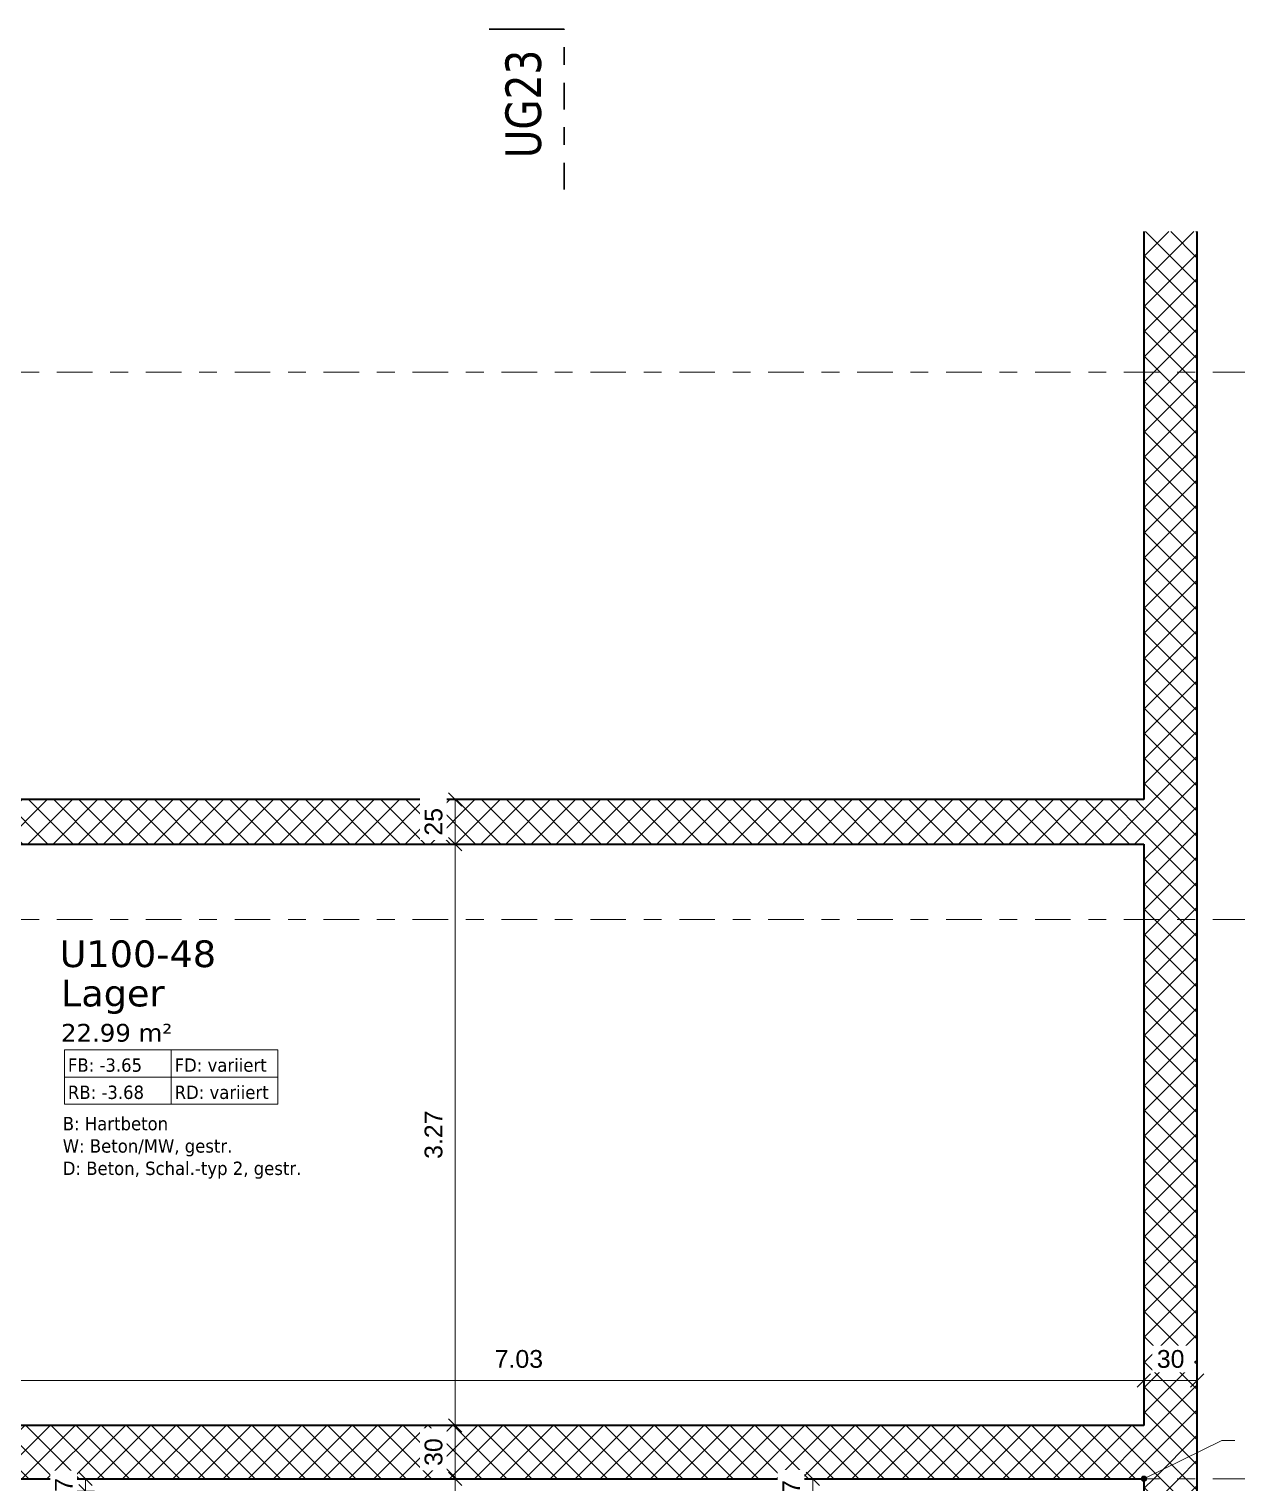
# Model space of a CAD drawing. Header units: metres. Extents: x -35.6 to 33, y -21.5 to 5.9.
# Drawn here: x 19.18 to 25.97, y -2.38 to 5.8 of the extents above; entities that cross this region are included whole.
import ezdxf

# ---------------------------------------------------------------- set-up
doc = ezdxf.new("R2010")
doc.units = ezdxf.units.M
for name, pattern in [('_Rasterlinie_', [0.375, 0.2, -0.05, 0.075, -0.05]), ('_Schnittlinie_', [0.3, 0.15, -0.05, 0.05, -0.05]), ('Strichpunkt - Weit', [0.5, 0.2, -0.15, 0, -0.15])]:
    doc.linetypes.add(name, pattern=pattern)
for name, color, linetype, lineweight in [('A-____-____-DIMS', 7, 'Continuous', 5), ('A-____-____-DIMS-50', 7, 'Continuous', 5), ('A-AREA-____-IDEN', 7, 'Continuous', 5), ('A-WALL-____-MCUT', 7, 'Continuous', 35), ('A-WALL-____-PATT', 7, 'Continuous', 35), ('G-____-____-DIMS', 7, 'Continuous', 5), ('S-GRID-____-OTLN', 7, 'Continuous', 5)]:
    doc.layers.add(name, color=color, linetype=linetype, lineweight=lineweight)
doc.layers.add('G-____-____-SYMB', color=7, linetype='Strichpunkt - Weit', lineweight=5, true_color=0x008080)
doc.styles.add('Arial', font='arial.ttf', dxfattribs={"height": 0.1})
doc.styles.add('Verdana', font='verdana.ttf', dxfattribs={"width": 0.8, "height": 0.2})
doc.styles.add('Verdana_1', font='verdana.ttf', dxfattribs={"height": 0.1})
doc.styles.add('Verdana_2', font='verdana.ttf', dxfattribs={"width": 0.9, "height": 0.075})
doc.styles.add('Verdana_3', font='verdana.ttf', dxfattribs={"height": 0.15})
doc.dimstyles.new('Arial_2_00mm_fein_1', dxfattribs={"dimscale": 0.3048, "dimtxt": 0.102026, "dimasz": 0.246063, "dimexe": 0.164042, "dimexo": 0.0625, "dimgap": 0.123031, "dimtad": 1, "dimrnd": 0.005, "dimzin": 0, "dimdsep": 46, "dimtxsty": 'Arial', "dimblk1": 'OBLIQUE', "dimblk2": 'OBLIQUE', "dimsah": 1, "dimcen": 0.09, "dimazin": 0, "dimtfac": 1, "dimtdec": 4, "dimtix": 1, "dimtmove": 0, "dimatfit": 3, "dimfxl": 0.164042, "dimfxlon": 1, "dimtvp": 1, "dimtfill": 1, "dimtolj": 1, "dimtzin": 0, "dimarcsym": 2})
doc.dimstyles.new('Arial_2_00mm_fein_2', dxfattribs={"dimscale": 0.3048, "dimtxt": 0.102026, "dimasz": 0.246063, "dimexe": 0.164042, "dimexo": 0.0625, "dimgap": 0.123031, "dimtad": 1, "dimdec": 1, "dimlfac": 100, "dimrnd": 0.5, "dimdsep": 46, "dimtxsty": 'Arial', "dimblk1": 'OBLIQUE', "dimblk2": 'OBLIQUE', "dimsah": 1, "dimcen": 0.09, "dimazin": 0, "dimtfac": 1, "dimtdec": 4, "dimtix": 1, "dimtmove": 0, "dimatfit": 3, "dimfxl": 0.164042, "dimfxlon": 1, "dimtvp": 1, "dimtfill": 1, "dimtolj": 1, "dimtzin": 0, "dimarcsym": 2})
doc.dimstyles.new('SUB_Rohbau_fein', dxfattribs={"dimscale": 0.3048, "dimtxt": 0.102026, "dimasz": 0.246063, "dimexe": 0.164042, "dimexo": 0.0625, "dimgap": 0.123031, "dimtad": 1, "dimdec": 1, "dimlfac": 100, "dimrnd": 0.5, "dimdsep": 46, "dimtxsty": 'Arial', "dimblk1": 'OBLIQUE', "dimblk2": 'OBLIQUE', "dimsah": 1, "dimcen": 0.09, "dimazin": 0, "dimtfac": 1, "dimtdec": 4, "dimtix": 1, "dimtmove": 0, "dimatfit": 3, "dimfxl": 0.164042, "dimfxlon": 1, "dimtvp": 1, "dimtfill": 1, "dimtolj": 1, "dimtzin": 0, "dimarcsym": 2})
doc.dimstyles.new('SUB_Rohbau_fein_1', dxfattribs={"dimscale": 0.3048, "dimtxt": 0.102026, "dimasz": 0.246063, "dimexe": 0.164042, "dimexo": 0.0625, "dimgap": 0.123031, "dimtad": 1, "dimrnd": 0.005, "dimzin": 0, "dimdsep": 46, "dimtxsty": 'Arial', "dimblk1": 'OBLIQUE', "dimblk2": 'OBLIQUE', "dimsah": 1, "dimcen": 0.09, "dimazin": 0, "dimtfac": 1, "dimtdec": 4, "dimtix": 1, "dimtmove": 0, "dimatfit": 3, "dimfxl": 0.164042, "dimfxlon": 1, "dimtvp": 1, "dimtfill": 1, "dimtolj": 1, "dimtzin": 0, "dimarcsym": 2})
pattern_1 = [(45, (0, 0), (-0.07071068, 0.07071068), []), (135, (0, 0), (-0.07071068, -0.07071068), [])]

# ---------------------------------------------------------------- blocks, each defined once
blk = doc.blocks.new('DIMBLOCK13--01_UG_OK_FFB_AF_ru')
at = {"layer": 'A-____-____-DIMS-50'}
for p, q in [((21.5792, -2.3534), (21.5292, -2.3534)), ((21.5792, -2.3534), (21.5417, -2.3159)), ((21.5792, -6.1534), (21.5792, -2.3534)), ((21.5792, -2.3534), (21.6167, -2.3909)), ((21.5792, -2.3534), (21.6292, -2.3534)), ((21.5792, -6.1534), (21.5417, -6.1159)), ((21.5792, -6.1534), (21.5292, -6.1534)), ((21.5792, -6.1534), (21.6167, -6.1909)), ((21.5792, -6.1534), (21.6292, -6.1534))]:
    blk.add_line(p, q, dxfattribs=at)
at = {"layer": 'A-____-____-DIMS-50', "color": 0, "insert": (21.4072, -4.3891), "char_height": 0.1, "width": 0.325653, "attachment_point": 1, "rotation": 90, "line_spacing_factor": 0.941778, "style": 'Arial', "bg_fill": 3, "box_fill_scale": 1.25, "bg_fill_color": 256, "bg_fill_true_color": 13158600, "bg_fill_transparency": 0}
blk.add_mtext('3.80', dxfattribs=at)
blk = doc.blocks.new('_Oblique')
at = {"color": 0, "linetype": 'ByBlock', "lineweight": -2}
blk.add_line((-0.5, -0.5), (0.5, 0.5), dxfattribs=at)
blk = doc.blocks.new('DIMBLOCK14--01_UG_OK_FFB_AF_ru')
at = {"layer": 'A-____-____-DIMS-50'}
for p, q in [((21.5792, -2.0534), (21.5417, -2.0159)), ((21.5792, -2.0534), (21.5292, -2.0534)), ((21.5792, -2.3534), (21.5792, -2.0534)), ((21.5792, -2.0534), (21.6167, -2.0909)), ((21.5792, -2.0534), (21.6292, -2.0534)), ((21.5792, -2.3534), (21.5292, -2.3534)), ((21.5792, -2.3534), (21.5417, -2.3159)), ((21.5792, -2.3534), (21.6167, -2.3909)), ((21.5792, -2.3534), (21.6292, -2.3534))]:
    blk.add_line(p, q, dxfattribs=at)
at = {"layer": 'A-____-____-DIMS-50', "color": 0, "insert": (21.4072, -2.281), "char_height": 0.1, "width": 0.186088, "attachment_point": 1, "rotation": 90, "line_spacing_factor": 0.941778, "style": 'Arial', "bg_fill": 3, "box_fill_scale": 1.25, "bg_fill_color": 256, "bg_fill_true_color": 13158600, "bg_fill_transparency": 0}
blk.add_mtext('30', dxfattribs=at)
blk = doc.blocks.new('DIMBLOCK15--01_UG_OK_FFB_AF_ru')
at = {"layer": 'A-____-____-DIMS-50'}
for p, q in [((21.5792, 1.2166), (21.5417, 1.2541)), ((21.5792, 1.2166), (21.5292, 1.2166)), ((21.5792, -2.0534), (21.5792, 1.2166)), ((21.5792, 1.2166), (21.6167, 1.1791)), ((21.5792, 1.2166), (21.6292, 1.2166)), ((21.5792, -2.0534), (21.5417, -2.0159)), ((21.5792, -2.0534), (21.5292, -2.0534)), ((21.5792, -2.0534), (21.6167, -2.0909)), ((21.5792, -2.0534), (21.6292, -2.0534))]:
    blk.add_line(p, q, dxfattribs=at)
at = {"layer": 'A-____-____-DIMS-50', "color": 0, "insert": (21.4072, -0.5541), "char_height": 0.1, "width": 0.325653, "attachment_point": 1, "rotation": 90, "line_spacing_factor": 0.941778, "style": 'Arial', "bg_fill": 3, "box_fill_scale": 1.25, "bg_fill_color": 256, "bg_fill_true_color": 13158600, "bg_fill_transparency": 0}
blk.add_mtext('3.27', dxfattribs=at)
blk = doc.blocks.new('DIMBLOCK16--01_UG_OK_FFB_AF_ru')
at = {"layer": 'A-____-____-DIMS-50'}
for p, q in [((21.5792, 1.4666), (21.5417, 1.5041)), ((21.5792, 1.4666), (21.5292, 1.4666)), ((21.5792, 1.2166), (21.5792, 1.4666)), ((21.5792, 1.4666), (21.6167, 1.4291)), ((21.5792, 1.4666), (21.6292, 1.4666)), ((21.5792, 1.2166), (21.5417, 1.2541)), ((21.5792, 1.2166), (21.5292, 1.2166)), ((21.5792, 1.2166), (21.6167, 1.1791)), ((21.5792, 1.2166), (21.6292, 1.2166))]:
    blk.add_line(p, q, dxfattribs=at)
at = {"layer": 'A-____-____-DIMS-50', "color": 0, "insert": (21.4072, 1.264), "char_height": 0.1, "width": 0.186088, "attachment_point": 1, "rotation": 90, "line_spacing_factor": 0.941778, "style": 'Arial', "bg_fill": 3, "box_fill_scale": 1.25, "bg_fill_color": 256, "bg_fill_true_color": 13158600, "bg_fill_transparency": 0}
blk.add_mtext('25', dxfattribs=at)
blk = doc.blocks.new('Schnitt - Name _Anfang-23756349--01_UG_OK_FFB_AF_ru')
at = {"layer": 'G-____-____-SYMB', "color": 1, "linetype": 'Continuous', "lineweight": 30, "true_color": 0xff0000}
blk.add_line((0, 0.00843), (0, 0), dxfattribs=at)
blk = doc.blocks.new('DIMBLOCK55--01_UG_OK_FFB_AF_ru')
at = {"layer": 'A-____-____-DIMS-50'}
for p, q in [((18.422, -1.8015), (18.422, -1.7515)), ((18.422, -1.8015), (18.4595, -1.764)), ((25.452, -1.8015), (25.452, -1.7515)), ((25.452, -1.8015), (25.4895, -1.764)), ((18.422, -1.8015), (18.3845, -1.839)), ((18.422, -1.8015), (25.452, -1.8015)), ((18.422, -1.8015), (18.422, -1.8515)), ((25.452, -1.8015), (25.4145, -1.839)), ((25.452, -1.8015), (25.452, -1.8515))]:
    blk.add_line(p, q, dxfattribs=at)
at = {"layer": 'A-____-____-DIMS-50', "color": 0, "insert": (21.8013, -1.6294), "char_height": 0.1, "width": 0.325653, "attachment_point": 1, "line_spacing_factor": 0.941778, "style": 'Arial', "bg_fill": 3, "box_fill_scale": 1.25, "bg_fill_color": 256, "bg_fill_true_color": 13158600, "bg_fill_transparency": 0}
blk.add_mtext('7.03', dxfattribs=at)
blk = doc.blocks.new('DIMBLOCK56--01_UG_OK_FFB_AF_ru')
at = {"layer": 'A-____-____-DIMS-50'}
for p, q in [((25.452, -1.8015), (25.452, -1.7515)), ((25.452, -1.8015), (25.4895, -1.764)), ((25.752, -1.8015), (25.752, -1.7515)), ((25.752, -1.8015), (25.7895, -1.764)), ((25.452, -1.8015), (25.4145, -1.839)), ((25.452, -1.8015), (25.752, -1.8015)), ((25.452, -1.8015), (25.452, -1.8515)), ((25.752, -1.8015), (25.7145, -1.839)), ((25.752, -1.8015), (25.752, -1.8515))]:
    blk.add_line(p, q, dxfattribs=at)
at = {"layer": 'A-____-____-DIMS-50', "color": 0, "insert": (25.5244, -1.6294), "char_height": 0.1, "width": 0.186088, "attachment_point": 1, "line_spacing_factor": 0.941778, "style": 'Arial', "bg_fill": 3, "box_fill_scale": 1.25, "bg_fill_color": 256, "bg_fill_true_color": 13158600, "bg_fill_transparency": 0}
blk.add_mtext('30', dxfattribs=at)
blk = doc.blocks.new('DIMBLOCK260--01_UG_OK_FFB_AF_ru')
at = {"layer": 'A-____-____-DIMS-50'}
for p, q in [((19.5005, -2.3534), (19.4505, -2.3534)), ((19.5005, -2.3534), (19.463, -2.3159)), ((19.5005, -2.4229), (19.5005, -2.3534)), ((19.5005, -2.3534), (19.538, -2.3909)), ((19.5005, -2.3534), (19.5505, -2.3534)), ((19.5005, -2.4229), (19.4505, -2.4229)), ((19.5005, -2.4229), (19.463, -2.3854)), ((19.5005, -2.4229), (19.538, -2.4604)), ((19.5005, -2.4229), (19.5505, -2.4229))]:
    blk.add_line(p, q, dxfattribs=at)
at = {"layer": 'A-____-____-DIMS-50', "color": 0, "insert": (19.3285, -2.4269), "char_height": 0.1, "width": 0.093044, "attachment_point": 1, "rotation": 90, "line_spacing_factor": 0.941778, "style": 'Arial', "bg_fill": 3, "box_fill_scale": 1.25, "bg_fill_color": 256, "bg_fill_true_color": 13158600, "bg_fill_transparency": 0}
blk.add_mtext('7', dxfattribs=at)
blk = doc.blocks.new('Beschriftung_Räume-SUB - OK_varriert-31033571--01_UG_OK_FFB_AF_ru')
at = {"layer": 'A-AREA-____-IDEN'}
for p, q in [((0, -0.01263), (0.024, -0.01263)), ((0, -0.01875), (0, -0.01263)), ((0.012, -0.01263), (0.012, -0.01875)), ((0.024, -0.01263), (0.024, -0.01875)), ((0, -0.01569), (0.024, -0.01569)), ((0.024, -0.01875), (0, -0.01875))]:
    blk.add_line(p, q, dxfattribs=at)
blk = doc.blocks.new('DIMBLOCK278--01_UG_OK_FFB_AF_ru')
at = {"layer": 'A-____-____-DIMS-50'}
for p, q in [((23.5903, -2.3534), (23.5403, -2.3534)), ((23.5903, -2.3534), (23.5528, -2.3159)), ((23.5903, -2.3534), (23.5903, -2.5234)), ((23.5903, -2.3534), (23.6278, -2.3909)), ((23.5903, -2.3534), (23.6403, -2.3534)), ((23.5903, -2.5234), (23.5403, -2.5234)), ((23.5903, -2.5234), (23.5528, -2.4859)), ((23.5903, -2.5234), (23.6278, -2.5609)), ((23.5903, -2.5234), (23.6403, -2.5234))]:
    blk.add_line(p, q, dxfattribs=at)
at = {"layer": 'A-____-____-DIMS-50', "color": 0, "insert": (23.4183, -2.516), "char_height": 0.1, "width": 0.186088, "attachment_point": 1, "rotation": 90, "line_spacing_factor": 0.941778, "style": 'Arial', "bg_fill": 3, "box_fill_scale": 1.25, "bg_fill_color": 256, "bg_fill_true_color": 13158600, "bg_fill_transparency": 0}
blk.add_mtext('17', dxfattribs=at)

msp = doc.modelspace()

# ---------------------------------------------------------------- hatches: boundary and pattern name
at = {"layer": 'A-WALL-____-PATT', "lineweight": 9}
h = msp.add_hatch(dxfattribs=at)
h.set_pattern_fill('FP_1', color=256, style=0, pattern_type=2)
h.set_pattern_definition(pattern_1)
h.paths.add_polyline_path([(25.452, 1.2166), (25.752, 1.2166), (25.752, 4.6615), (25.452, 4.6615), (25.452, 1.4421)])
h = msp.add_hatch(dxfattribs=at)
h.set_pattern_fill('FP_1', color=256, style=0, pattern_type=2)
h.set_pattern_definition(pattern_1)
h.paths.add_polyline_path([(18.422, 1.2166), (25.452, 1.2166), (25.452, 1.4666), (18.422, 1.4666), (18.422, 1.4114)])
h = msp.add_hatch(dxfattribs=at)
h.set_pattern_fill('FP_1', color=256, style=0, pattern_type=2)
h.set_pattern_definition(pattern_1)
h.paths.add_polyline_path([(25.452, -2.3534), (25.752, -2.3534), (25.752, 1.2166), (25.452, 1.2166), (25.452, -2.3534)])
h = msp.add_hatch(dxfattribs=at)
h.set_pattern_fill('FP_1', color=256, style=0, pattern_type=2)
h.set_pattern_definition(pattern_1)
h.paths.add_polyline_path([(25.452, -2.3534), (25.452, -2.0534), (18.172, -2.0534), (18.172, -2.3534), (24.5217, -2.3534)])
h = msp.add_hatch(dxfattribs=at)
h.set_pattern_fill('FP_1', color=256, style=0, pattern_type=2)
h.set_pattern_definition(pattern_1)
h.paths.add_polyline_path([(25.452, -17.7334), (25.752, -17.7334), (25.752, -2.3534), (25.452, -2.3534), (25.452, -17.7314)])
at = {"layer": 'G-____-____-DIMS', "lineweight": 9}
h = msp.add_hatch(color=256, dxfattribs=at)
edge = h.paths.add_edge_path()
edge.add_arc((25.452, -2.3534), 0.015, 0, 360)

# ---------------------------------------------------------------- linework, layer by layer
at = {"layer": 'A-WALL-____-MCUT'}
for p, q in [((25.452, 4.6615), (25.452, 1.4666)), ((25.752, -2.3534), (25.752, 4.6615)), ((25.452, 1.4666), (18.422, 1.4666)), ((18.422, 1.2166), (25.452, 1.2166)), ((25.452, 1.2166), (25.452, -2.0534)), ((25.452, -2.0534), (18.422, -2.0534)), ((17.952, -2.3534), (25.452, -2.3534)), ((25.452, -2.3534), (25.452, -17.4334)), ((25.752, -17.7334), (25.752, -2.3534))]:
    msp.add_line(p, q, dxfattribs=at)
at = {"layer": 'G-____-____-DIMS'}
for p, q in [((25.452, -2.3534), (25.8891, -2.139)), ((25.8891, -2.139), (25.9635, -2.139))]:
    msp.add_line(p, q, dxfattribs=at)
at = {"layer": 'G-____-____-DIMS', "lineweight": 9}
msp.add_circle((25.452, -2.3534), 0.015, dxfattribs=at)
at = {"layer": 'G-____-____-SYMB', "color": 1, "linetype": '_Schnittlinie_', "lineweight": 30, "true_color": 0xff0000}
msp.add_line((22.1922, 4.8993), (22.1922, 5.801), dxfattribs=at)
at = {"layer": 'S-GRID-____-OTLN', "color": 8, "linetype": '_Rasterlinie_', "true_color": 0x808080}
for p, q in [((-34.6604, 3.8716), (27.9515, 3.8716)), ((-34.6604, 0.7916), (27.9515, 0.7916)), ((-34.6604, -2.3534), (27.9515, -2.3534))]:
    msp.add_line(p, q, dxfattribs=at)

# ---------------------------------------------------------------- block references
at = {"layer": 'A-AREA-____-IDEN', "xscale": 49.99999999999998, "yscale": 49.99999999999998, "zscale": 49.99999999999998}
msp.add_blockref('Beschriftung_Räume-SUB - OK_varriert-31033571--01_UG_OK_FFB_AF_ru', (19.3821, 0.6904), dxfattribs=at)
at = {"layer": 'G-____-____-SYMB', "color": 1, "linetype": 'Continuous', "lineweight": 30, "true_color": 0xff0000, "extrusion": (0, 0, -1), "xscale": 49.99999999999998, "yscale": 49.99999999999998, "zscale": 49.99999999999998, "rotation": 270.0000000000002}
msp.add_blockref('Schnitt - Name _Anfang-23756349--01_UG_OK_FFB_AF_ru', (-22.1922, 5.801), dxfattribs=at)

# ---------------------------------------------------------------- texts
at = {"layer": 'A-AREA-____-IDEN', "attachment_point": 1}
for s, insert, char_height, width, style in [('U100-48', (19.3553, 0.6747), 0.15, 1.074261, 'Verdana_3'), ('Lager', (19.3624, 0.4536), 0.15, 0.685443, 'Verdana_3'), ('22.99 m²', (19.3629, 0.2051), 0.1, 0.817721, 'Verdana_1'), ('FB: -3.65', (19.4016, 0.011), 0.075, 0.551962, 'Verdana_2'), ('FD: variiert', (20.0016, 0.011), 0.075, 0.667405, 'Verdana_2'), ('RB: -3.68', (19.4016, -0.1421), 0.075, 0.566392, 'Verdana_2'), ('RD: variiert', (20.0016, -0.1421), 0.075, 0.681835, 'Verdana_2'), ('B: Hartbeton', (19.3728, -0.3183), 0.075, 0.753987, 'Verdana_2'), ('W: Beton/MW, gestr.', (19.3728, -0.444), 0.075, 1.237405, 'Verdana_2'), ('D: Beton, Schal.-typ 2, gestr.', (19.3728, -0.5697), 0.075, 1.73886, 'Verdana_2')]:
    msp.add_mtext(s, dxfattribs=dict(at, insert=insert, char_height=char_height, width=width, style=style))
at = {"layer": 'G-____-____-SYMB', "color": 1, "linetype": 'Continuous', "true_color": 0xff0000, "insert": (21.8617, 5.0748), "char_height": 0.2, "width": 0.740759, "attachment_point": 1, "rotation": 90, "style": 'Verdana'}
msp.add_mtext('UG23', dxfattribs=at)

# ---------------------------------------------------------------- next in the draw order: dimensions: what is measured, and where the dimension line sits
at = {"layer": 'A-____-____-DIMS'}
for base, p1, p2, dimstyle, override, picture, middle in [((19.50051, -2.35344), (19.45051, -2.4229), (19.45051, -2.35344), 'SUB_Rohbau_fein', {"dimpost": '<>', "dimfxl": 0.06946}, 'DIMBLOCK260--01_UG_OK_FFB_AF_ru', (19.41301, -2.38817)), ((21.5792, -2.3534), (21.5292, -6.1534), (21.5292, -2.3534), 'SUB_Rohbau_fein_1', {"dimpost": '<>', "dimfxl": 3.8}, 'DIMBLOCK13--01_UG_OK_FFB_AF_ru', (21.4906, -4.2534)), ((23.5903, -2.5234), (23.6403, -2.3534), (23.6403, -2.5234), 'SUB_Rohbau_fein', {"dimpost": '<>', "dimfxl": 0.170004}, 'DIMBLOCK278--01_UG_OK_FFB_AF_ru', (23.5026, -2.4384))]:
    dim = msp.add_linear_dim(base=base, p1=p1, p2=p2, angle=90, dimstyle=dimstyle, override=override, dxfattribs=at)
    dim.commit()
    dim.dimension.update_dxf_attribs({"geometry": picture, "text_midpoint": middle})

# ---------------------------------------------------------------- next in the draw order: dimensions: what is measured, and where the dimension line sits
dim = msp.add_linear_dim(base=(21.5792, -2.0534), p1=(21.5292, -2.3534), p2=(21.5292, -2.0534), angle=90, dimstyle='SUB_Rohbau_fein', override={"dimpost": '<>', "dimfxl": 0.3}, dxfattribs=at)
dim.commit()
dim.dimension.update_dxf_attribs({"geometry": 'DIMBLOCK14--01_UG_OK_FFB_AF_ru', "text_midpoint": (21.4906, -2.2034)})

# ---------------------------------------------------------------- next in the draw order: dimensions: what is measured, and where the dimension line sits
dim = msp.add_linear_dim(base=(21.5792, 1.2166), p1=(21.5292, -2.0534), p2=(21.5292, 1.2166), angle=90, dimstyle='SUB_Rohbau_fein_1', override={"dimpost": '<>', "dimfxl": 3.27}, dxfattribs=at)
dim.commit()
dim.dimension.update_dxf_attribs({"geometry": 'DIMBLOCK15--01_UG_OK_FFB_AF_ru', "text_midpoint": (21.4906, -0.4184)})

# ---------------------------------------------------------------- next in the draw order: dimensions: what is measured, and where the dimension line sits
dim = msp.add_linear_dim(base=(21.5792, 1.4666), p1=(21.5292, 1.2166), p2=(21.5292, 1.4666), angle=90, dimstyle='SUB_Rohbau_fein', override={"dimpost": '<>', "dimfxl": 0.25}, dxfattribs=at)
dim.commit()
dim.dimension.update_dxf_attribs({"geometry": 'DIMBLOCK16--01_UG_OK_FFB_AF_ru', "text_midpoint": (21.4907, 1.3416)})
dim = msp.add_linear_dim(base=(25.452, -1.8015), p1=(18.422, -1.7515), p2=(25.452, -1.7515), dimstyle='Arial_2_00mm_fein_1', override={"dimpost": '<>', "dimfxl": 7.03}, dxfattribs=at)
dim.commit()
dim.dimension.update_dxf_attribs({"geometry": 'DIMBLOCK55--01_UG_OK_FFB_AF_ru', "text_midpoint": (21.937, -1.7129)})

# ---------------------------------------------------------------- next in the draw order: dimensions: what is measured, and where the dimension line sits
dim = msp.add_linear_dim(base=(25.752, -1.8015), p1=(25.452, -1.7515), p2=(25.752, -1.7515), dimstyle='Arial_2_00mm_fein_2', override={"dimpost": '<>', "dimfxl": 0.3}, dxfattribs=at)
dim.commit()
dim.dimension.update_dxf_attribs({"geometry": 'DIMBLOCK56--01_UG_OK_FFB_AF_ru', "text_midpoint": (25.602, -1.7129)})

doc.saveas('drawing.dxf')
